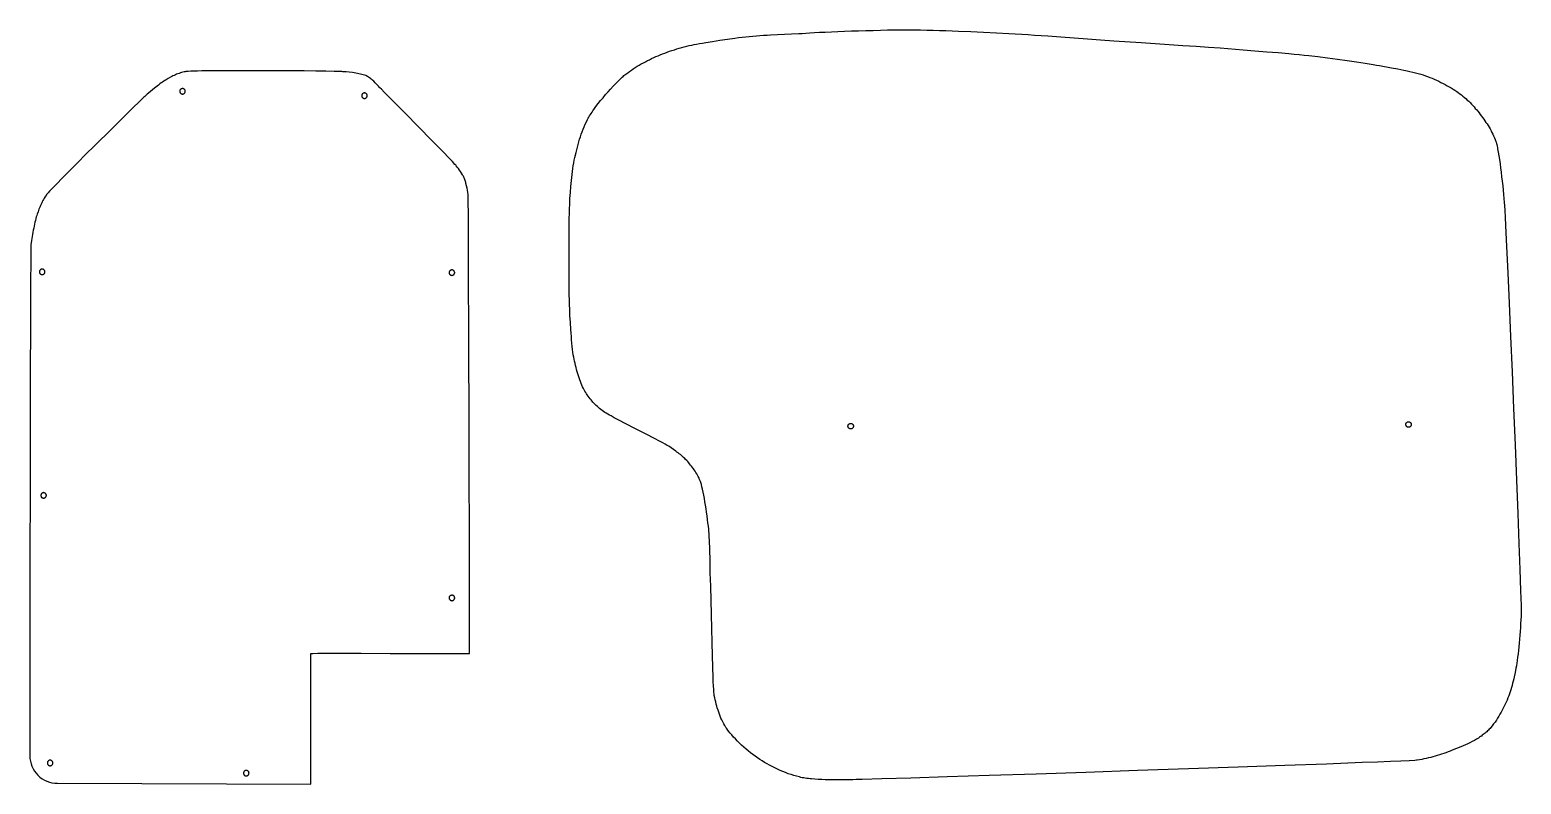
# Model space of a CAD drawing. Extents: x 0 to 9532, y -5852 to 7.
# Drawn here: x 3532 to 4615, y -1655 to -1107 of the extents above; entities that cross this region are included whole.
import ezdxf

# ---------------------------------------------------------------- set-up
doc = ezdxf.new("R2010")
doc.units = 0
doc.layers.add('Default_Layer', color=1, linetype='CONTINUOUS')

msp = doc.modelspace()

# ---------------------------------------------------------------- linework, layer by layer
at = {"layer": 'Default_Layer'}
for points in [[(4130.1, -1651.8), (4127.6, -1651.8), (4125.2, -1651.8), (4120.1, -1651.8), (4115, -1651.8), (4112.4, -1651.8), (4109.9, -1651.8), (4107.4, -1651.7), (4104.9, -1651.6), (4102.5, -1651.4), (4100.1, -1651.2), (4098.9, -1651.1), (4097.8, -1651), (4096.6, -1650.8), (4095.5, -1650.7), (4094.4, -1650.5), (4093.3, -1650.3), (4092.3, -1650.1), (4091.3, -1649.8), (4089.2, -1649.3), (4087.2, -1648.7), (4085.2, -1648.1), (4083.1, -1647.4), (4081.1, -1646.6), (4079.1, -1645.8), (4077.2, -1645), (4075.2, -1644.1), (4073.3, -1643.2), (4071.4, -1642.3), (4069.5, -1641.3), (4067.7, -1640.3), (4065.9, -1639.2), (4064.1, -1638.1), (4062.4, -1637), (4060.7, -1635.9), (4059.1, -1634.8), (4057.4, -1633.5), (4055.8, -1632.3), (4054.1, -1630.9), (4052.5, -1629.5), (4050.8, -1628.1), (4049.2, -1626.7), (4047.7, -1625.2), (4046.2, -1623.7), (4044.8, -1622.2), (4043.4, -1620.8), (4042.1, -1619.3), (4040.9, -1617.9), (4039.8, -1616.5), (4039.3, -1615.8), (4038.8, -1615.1), (4038.3, -1614.4), (4037.9, -1613.8), (4037.1, -1612.5), (4036.3, -1611.2), (4035.6, -1609.8), (4034.9, -1608.4), (4034.2, -1607), (4033.6, -1605.6), (4033.1, -1604.2), (4032.6, -1602.7), (4032.1, -1601.2), (4031.6, -1599.7), (4031.2, -1598.3), (4030.8, -1596.8), (4030.4, -1595.2), (4030, -1593.7), (4029.7, -1592.2), (4029.4, -1590.7), (4029.3, -1590.3), (4029.3, -1589.7), (4029.1, -1588.2), (4029, -1586.2), (4028.8, -1583.7), (4028.7, -1580.8), (4028.6, -1577.6), (4028.3, -1570.1), (4028, -1561.5), (4027.8, -1552.1), (4027.3, -1531.7), (4026.8, -1511.2), (4026.5, -1501.5), (4026.3, -1492.6), (4026.1, -1484.7), (4025.8, -1478.1), (4025.7, -1475.4), (4025.6, -1473.1), (4025.5, -1471.2), (4025.4, -1469.9), (4025.1, -1467.6), (4024.8, -1465.2), (4024.5, -1462.7), (4024.2, -1460.2), (4023.8, -1457.6), (4023.4, -1455), (4023, -1452.4), (4022.6, -1449.9), (4022.2, -1447.5), (4021.8, -1445.1), (4021.3, -1442.9), (4020.9, -1440.8), (4020.4, -1439), (4020, -1437.3), (4019.8, -1436.6), (4019.6, -1435.9), (4019.4, -1435.3), (4019.2, -1434.7), (4018.7, -1433.7), (4018.3, -1432.7), (4017.8, -1431.7), (4017.2, -1430.7), (4016.7, -1429.7), (4016.1, -1428.7), (4015.5, -1427.8), (4014.9, -1426.8), (4014.2, -1425.9), (4013.5, -1425), (4012.9, -1424.1), (4012.2, -1423.3), (4011.5, -1422.4), (4010.8, -1421.6), (4010.1, -1420.8), (4009.4, -1420), (4008.6, -1419.2), (4007.9, -1418.5), (4007.1, -1417.8), (4006.4, -1417.1), (4005.6, -1416.4), (4004.8, -1415.7), (4004, -1415.1), (4003.1, -1414.4), (4002.3, -1413.8), (4001.5, -1413.2), (3999.7, -1411.9), (3998, -1410.8), (3996.3, -1409.6), (3995.2, -1409), (3993.8, -1408.1), (3992, -1407.2), (3990.1, -1406.1), (3985.5, -1403.8), (3980.5, -1401.2), (3970.8, -1396.2), (3966.7, -1394.1), (3965.1, -1393.3), (3963.8, -1392.6), (3961.5, -1391.4), (3959.2, -1390.1), (3956.8, -1388.9), (3954.4, -1387.6), (3953.2, -1387), (3952.1, -1386.4), (3951, -1385.7), (3949.9, -1385.1), (3948.9, -1384.4), (3947.9, -1383.7), (3947, -1383), (3946.1, -1382.3), (3945.3, -1381.6), (3944.5, -1380.8), (3943.7, -1380.1), (3942.9, -1379.3), (3942.1, -1378.5), (3941.3, -1377.7), (3940.6, -1376.8), (3939.9, -1376), (3939.2, -1375.1), (3938.5, -1374.2), (3937.9, -1373.3), (3937.2, -1372.4), (3936.6, -1371.5), (3936, -1370.6), (3935.4, -1369.6), (3934.9, -1368.6), (3934.4, -1367.6), (3933.8, -1366.5), (3933.3, -1365.3), (3932.8, -1364.1), (3932.3, -1362.7), (3931.8, -1361.4), (3931.3, -1359.9), (3930.8, -1358.5), (3930.3, -1357), (3929.9, -1355.5), (3929.4, -1354), (3929, -1352.4), (3928.6, -1350.9), (3928.3, -1349.4), (3927.9, -1347.9), (3927.6, -1346.5), (3927.3, -1345), (3927, -1343.2), (3926.8, -1341.3), (3926.5, -1339.3), (3926.3, -1337.1), (3926, -1334.8), (3925.8, -1332.4), (3925.6, -1329.9), (3925.4, -1327.4), (3925.2, -1324.8), (3924.9, -1319.7), (3924.6, -1314.6), (3924.4, -1309.8), (3924.3, -1307.1), (3924.2, -1303.5), (3924.1, -1299.3), (3924, -1294.5), (3924, -1289.2), (3924, -1283.5), (3923.9, -1271.7), (3923.9, -1259.9), (3924, -1254.3), (3924, -1249.1), (3924.1, -1244.4), (3924.2, -1240.2), (3924.3, -1236.8), (3924.4, -1234.2), (3924.6, -1229.8), (3924.9, -1225.4), (3925.2, -1221), (3925.4, -1218.8), (3925.6, -1216.6), (3925.9, -1214.4), (3926.1, -1212.2), (3926.4, -1210.1), (3926.7, -1207.9), (3927, -1205.9), (3927.4, -1203.8), (3927.7, -1201.9), (3928.2, -1199.9), (3929, -1196.2), (3929.5, -1194.3), (3930, -1192.4), (3930.5, -1190.5), (3931, -1188.6), (3931.6, -1186.7), (3932.2, -1184.9), (3932.8, -1183), (3933.4, -1181.2), (3934.1, -1179.3), (3934.9, -1177.6), (3935.7, -1175.8), (3936.5, -1174), (3937.4, -1172.3), (3937.8, -1171.4), (3938.3, -1170.6), (3938.8, -1169.7), (3939.4, -1168.8), (3940, -1167.9), (3940.6, -1167), (3941.3, -1166), (3942, -1165), (3943.5, -1162.9), (3945.1, -1160.8), (3946.8, -1158.6), (3948.6, -1156.5), (3950.4, -1154.3), (3952.3, -1152.2), (3954.1, -1150.2), (3955.9, -1148.2), (3957.7, -1146.4), (3959.4, -1144.7), (3961, -1143.1), (3962.5, -1141.7), (3963.2, -1141.1), (3963.8, -1140.5), (3965.1, -1139.4), (3966.5, -1138.4), (3967.8, -1137.4), (3969.2, -1136.4), (3970.6, -1135.5), (3972, -1134.6), (3973.5, -1133.7), (3974.9, -1132.8), (3976.4, -1132), (3977.9, -1131.2), (3979.4, -1130.4), (3980.9, -1129.6), (3982.4, -1128.9), (3983.9, -1128.1), (3985.5, -1127.4), (3987, -1126.7), (3988.6, -1126), (3990.2, -1125.4), (3991.8, -1124.7), (3993.5, -1124.1), (3995.2, -1123.5), (3996.9, -1122.8), (3998.6, -1122.3), (4000.4, -1121.7), (4002.2, -1121.1), (4004, -1120.6), (4005.8, -1120.1), (4007.6, -1119.6), (4009.4, -1119.2), (4011.2, -1118.7), (4013, -1118.3), (4014.7, -1117.9), (4016.6, -1117.6), (4018.7, -1117.2), (4020.8, -1116.8), (4023.2, -1116.4), (4028.1, -1115.6), (4033.4, -1114.7), (4038.9, -1114), (4044.3, -1113.2), (4047, -1112.9), (4049.7, -1112.6), (4052.3, -1112.3), (4054.8, -1112), (4057.4, -1111.8), (4060, -1111.6), (4062.5, -1111.4), (4065.1, -1111.2), (4067.7, -1111), (4070.2, -1110.9), (4075.3, -1110.6), (4085.5, -1110.2), (4090.7, -1109.9), (4093.2, -1109.8), (4095.9, -1109.6), (4098.7, -1109.4), (4102.1, -1109.2), (4105.8, -1109), (4109.9, -1108.8), (4119, -1108.4), (4123.9, -1108.2), (4129, -1108), (4134.2, -1107.9), (4139.5, -1107.7), (4144.8, -1107.6), (4150, -1107.4), (4155.2, -1107.3), (4160.3, -1107.3), (4165.3, -1107.2), (4170, -1107.2), (4174.6, -1107.2), (4179.1, -1107.3), (4183.7, -1107.4), (4188.3, -1107.5), (4192.9, -1107.6), (4197.5, -1107.7), (4202.1, -1107.9), (4206.7, -1108.1), (4215.8, -1108.4), (4225, -1108.9), (4234.2, -1109.3), (4243.3, -1109.8), (4247.9, -1110.1), (4252.6, -1110.4), (4257.3, -1110.7), (4262, -1111), (4271.5, -1111.6), (4281, -1112.4), (4300.3, -1113.8), (4309.9, -1114.5), (4319.5, -1115.2), (4339.4, -1116.5), (4359.7, -1117.9), (4369.7, -1118.5), (4379.2, -1119.2), (4388.3, -1119.8), (4396.7, -1120.4), (4413.4, -1121.7), (4422, -1122.4), (4430.5, -1123.1), (4438.8, -1123.8), (4446.7, -1124.5), (4450.5, -1124.8), (4454.2, -1125.2), (4457.7, -1125.6), (4461, -1125.9), (4467.7, -1126.7), (4474.7, -1127.6), (4481.9, -1128.6), (4489, -1129.5), (4495.8, -1130.5), (4502.1, -1131.5), (4507.8, -1132.4), (4510.2, -1132.8), (4512.5, -1133.2), (4521.2, -1134.8), (4525.7, -1135.6), (4528, -1136), (4530.2, -1136.5), (4532.4, -1137), (4534.5, -1137.4), (4536.6, -1137.9), (4538.6, -1138.4), (4540.5, -1138.9), (4542.4, -1139.5), (4544.1, -1140), (4545.8, -1140.6), (4547.4, -1141.1), (4549, -1141.8), (4550.6, -1142.4), (4552.2, -1143.1), (4553.8, -1143.8), (4555.4, -1144.6), (4557, -1145.4), (4558.6, -1146.2), (4560.1, -1147), (4561.6, -1147.8), (4563.1, -1148.6), (4564.5, -1149.4), (4565.9, -1150.3), (4567.2, -1151.1), (4568.5, -1152), (4569.6, -1152.8), (4570.8, -1153.6), (4571.9, -1154.5), (4573, -1155.4), (4574.1, -1156.3), (4575.1, -1157.2), (4576.2, -1158.2), (4577.2, -1159.1), (4578.2, -1160.1), (4579.2, -1161.1), (4580.1, -1162.2), (4581.1, -1163.2), (4582, -1164.3), (4583, -1165.3), (4583.9, -1166.4), (4584.7, -1167.5), (4585.6, -1168.6), (4586.5, -1169.8), (4587.3, -1170.9), (4588.1, -1172), (4588.9, -1173.2), (4589.7, -1174.4), (4590.5, -1175.6), (4591.3, -1176.8), (4592, -1178), (4592.8, -1179.2), (4593.4, -1180.5), (4594.1, -1181.7), (4594.7, -1183), (4595.3, -1184.3), (4595.9, -1185.6), (4596.4, -1186.9), (4596.9, -1188.2), (4597.1, -1188.9), (4597.3, -1189.7), (4597.6, -1190.6), (4597.8, -1191.6), (4598, -1192.6), (4598.2, -1193.7), (4598.7, -1196.1), (4599.1, -1198.7), (4599.5, -1201.5), (4600, -1204.5), (4600.4, -1207.5), (4600.8, -1210.7), (4601.1, -1213.9), (4601.5, -1217.2), (4601.9, -1220.5), (4602.5, -1226.8), (4603, -1232.7), (4603.2, -1234.8), (4603.4, -1238.3), (4603.7, -1243.2), (4604, -1249.2), (4604.7, -1264.5), (4605.6, -1283.6), (4606.5, -1305.6), (4607.6, -1329.9), (4608.7, -1355.6), (4609.8, -1382.1), (4610.9, -1408.5), (4611.9, -1434.2), (4612.9, -1458.4), (4613.7, -1480.3), (4614.4, -1499.2), (4614.9, -1514.3), (4615.1, -1520.3), (4615.2, -1525), (4615.3, -1528.4), (4615.3, -1529.6), (4615.3, -1530.4), (4615.2, -1533), (4615.1, -1535.7), (4614.9, -1538.4), (4614.8, -1541.2), (4614.6, -1544.1), (4614.4, -1546.9), (4614.1, -1549.7), (4613.9, -1552.5), (4613.6, -1555.2), (4613.3, -1557.9), (4613, -1560.4), (4612.7, -1562.8), (4612.4, -1565.1), (4612.1, -1567.2), (4611.8, -1569.1), (4611.5, -1570.7), (4610.9, -1573.9), (4610.2, -1577), (4609.9, -1578.6), (4609.5, -1580.2), (4609.1, -1581.7), (4608.7, -1583.3), (4608.3, -1584.8), (4607.8, -1586.4), (4607.3, -1587.9), (4606.8, -1589.4), (4606.3, -1590.9), (4605.7, -1592.4), (4605.1, -1593.9), (4604.4, -1595.4), (4603.7, -1596.8), (4603, -1598.3), (4602.3, -1599.8), (4601.5, -1601.2), (4600.8, -1602.7), (4599.9, -1604.2), (4599.1, -1605.6), (4598.2, -1607.1), (4597.3, -1608.5), (4596.3, -1609.9), (4595.3, -1611.2), (4594.3, -1612.6), (4593.2, -1613.8), (4592.7, -1614.5), (4592.1, -1615.1), (4591.5, -1615.7), (4590.9, -1616.3), (4590.3, -1616.9), (4589.7, -1617.4), (4589.1, -1618), (4588.5, -1618.5), (4587.8, -1619), (4587.1, -1619.5), (4586.4, -1620.1), (4585.7, -1620.5), (4585, -1621), (4584.3, -1621.5), (4582.8, -1622.4), (4581.3, -1623.3), (4579.7, -1624.1), (4578.1, -1624.9), (4576.5, -1625.7), (4574.9, -1626.4), (4573.2, -1627.1), (4571.6, -1627.8), (4568.4, -1629.2), (4565.3, -1630.4), (4563.7, -1631), (4562.2, -1631.6), (4560.6, -1632.2), (4559.1, -1632.7), (4557.5, -1633.3), (4555.9, -1633.8), (4554.3, -1634.3), (4552.8, -1634.7), (4551.2, -1635.2), (4549.6, -1635.6), (4548, -1636), (4546.3, -1636.4), (4544.7, -1636.7), (4543.1, -1637.1), (4541.5, -1637.3), (4539.9, -1637.6), (4539.2, -1637.7), (4538, -1637.8), (4534, -1638), (4528, -1638.3), (4520.3, -1638.6), (4510.9, -1639), (4499.9, -1639.4), (4474, -1640.4), (4443.6, -1641.5), (4409.8, -1642.7), (4373.8, -1644), (4336.6, -1645.2), (4299.3, -1646.5), (4263.1, -1647.7), (4229.1, -1648.8), (4198.4, -1649.8), (4172, -1650.6), (4151.1, -1651.2), (4136.7, -1651.6), (4132.4, -1651.7), (4130.1, -1651.8)], [(3643.3, -1153.9), (3643.5, -1153.9), (3643.7, -1153.8), (3643.9, -1153.8), (3644, -1153.7), (3644.2, -1153.6), (3644.4, -1153.5), (3644.5, -1153.4), (3644.7, -1153.3), (3644.8, -1153.1), (3644.9, -1153), (3645, -1152.8), (3645.1, -1152.6), (3645.2, -1152.5), (3645.2, -1152.3), (3645.3, -1152.1), (3645.3, -1151.9), (3645.3, -1151.7), (3645.2, -1151.5), (3645.2, -1151.3), (3645.1, -1151.1), (3645, -1150.9), (3644.9, -1150.7), (3644.8, -1150.6), (3644.7, -1150.4), (3644.5, -1150.3), (3644.4, -1150.2), (3644.2, -1150.1), (3644, -1150), (3643.9, -1150), (3643.7, -1149.9), (3643.5, -1149.9), (3643.3, -1149.9), (3643.1, -1149.9), (3642.9, -1149.9), (3642.7, -1150), (3642.5, -1150), (3642.3, -1150.1), (3642.1, -1150.2), (3642, -1150.3), (3641.9, -1150.4), (3641.7, -1150.6), (3641.6, -1150.7), (3641.5, -1150.9), (3641.4, -1151.1), (3641.4, -1151.3), (3641.3, -1151.5), (3641.3, -1151.7), (3641.3, -1151.9), (3641.3, -1152.1), (3641.3, -1152.3), (3641.4, -1152.5), (3641.4, -1152.6), (3641.5, -1152.8), (3641.6, -1153), (3641.7, -1153.1), (3641.9, -1153.3), (3642, -1153.4), (3642.1, -1153.5), (3642.3, -1153.6), (3642.5, -1153.7), (3642.7, -1153.8), (3642.9, -1153.8), (3643.1, -1153.9), (3643.3, -1153.9)], [(3643.3, -1151.9), (3643.3, -1151.9), (3643.3, -1151.9), (3643.3, -1151.9), (3643.3, -1151.9)], [(3775.4, -1157), (3775.6, -1157), (3775.8, -1157), (3775.9, -1156.9), (3776.1, -1156.9), (3776.3, -1156.8), (3776.5, -1156.7), (3776.6, -1156.6), (3776.8, -1156.4), (3776.9, -1156.3), (3777, -1156.1), (3777.1, -1156), (3777.2, -1155.8), (3777.3, -1155.6), (3777.3, -1155.4), (3777.3, -1155.2), (3777.4, -1155), (3777.3, -1154.8), (3777.3, -1154.6), (3777.3, -1154.4), (3777.2, -1154.2), (3777.1, -1154.1), (3777, -1153.9), (3776.9, -1153.8), (3776.8, -1153.6), (3776.6, -1153.5), (3776.5, -1153.4), (3776.3, -1153.3), (3776.1, -1153.2), (3775.9, -1153.1), (3775.8, -1153.1), (3775.6, -1153), (3775.4, -1153), (3775.1, -1153), (3774.9, -1153.1), (3774.8, -1153.1), (3774.6, -1153.2), (3774.4, -1153.3), (3774.2, -1153.4), (3774.1, -1153.5), (3773.9, -1153.6), (3773.8, -1153.8), (3773.7, -1153.9), (3773.6, -1154.1), (3773.5, -1154.2), (3773.4, -1154.4), (3773.4, -1154.6), (3773.4, -1154.8), (3773.4, -1155), (3773.4, -1155.2), (3773.4, -1155.4), (3773.4, -1155.6), (3773.5, -1155.8), (3773.6, -1156), (3773.7, -1156.1), (3773.8, -1156.3), (3773.9, -1156.4), (3774.1, -1156.6), (3774.2, -1156.7), (3774.4, -1156.8), (3774.6, -1156.9), (3774.8, -1156.9), (3774.9, -1157), (3775.1, -1157), (3775.4, -1157)], [(3541.4, -1285), (3541.6, -1285), (3541.8, -1284.9), (3542, -1284.9), (3542.1, -1284.8), (3542.3, -1284.7), (3542.5, -1284.6), (3542.6, -1284.5), (3542.8, -1284.4), (3542.9, -1284.3), (3543, -1284.1), (3543.1, -1283.9), (3543.2, -1283.8), (3543.3, -1283.6), (3543.3, -1283.4), (3543.4, -1283.2), (3543.4, -1283), (3543.4, -1282.8), (3543.3, -1282.6), (3543.3, -1282.4), (3543.2, -1282.2), (3543.1, -1282), (3543, -1281.9), (3542.9, -1281.7), (3542.8, -1281.6), (3542.6, -1281.4), (3542.5, -1281.3), (3542.3, -1281.2), (3542.1, -1281.1), (3542, -1281.1), (3541.8, -1281), (3541.6, -1281), (3541.4, -1281), (3541.2, -1281), (3541, -1281), (3540.8, -1281.1), (3540.6, -1281.1), (3540.4, -1281.2), (3540.2, -1281.3), (3540.1, -1281.4), (3539.9, -1281.6), (3539.8, -1281.7), (3539.7, -1281.9), (3539.6, -1282), (3539.5, -1282.2), (3539.5, -1282.4), (3539.4, -1282.6), (3539.4, -1282.8), (3539.4, -1283), (3539.4, -1283.2), (3539.4, -1283.4), (3539.5, -1283.6), (3539.5, -1283.8), (3539.6, -1283.9), (3539.7, -1284.1), (3539.8, -1284.3), (3539.9, -1284.4), (3540.1, -1284.5), (3540.2, -1284.6), (3540.4, -1284.7), (3540.6, -1284.8), (3540.8, -1284.9), (3541, -1284.9), (3541.2, -1285), (3541.4, -1285)], [(3838.9, -1285.6), (3839.1, -1285.6), (3839.3, -1285.5), (3839.5, -1285.5), (3839.7, -1285.4), (3839.8, -1285.3), (3840, -1285.2), (3840.1, -1285.1), (3840.3, -1285), (3840.4, -1284.8), (3840.5, -1284.7), (3840.6, -1284.5), (3840.7, -1284.4), (3840.8, -1284.2), (3840.8, -1284), (3840.9, -1283.8), (3840.9, -1283.6), (3840.9, -1283.4), (3840.8, -1283.2), (3840.8, -1283), (3840.7, -1282.8), (3840.6, -1282.6), (3840.5, -1282.5), (3840.4, -1282.3), (3840.3, -1282.2), (3840.1, -1282), (3840, -1281.9), (3839.8, -1281.8), (3839.7, -1281.7), (3839.5, -1281.7), (3839.3, -1281.6), (3839.1, -1281.6), (3838.9, -1281.6), (3838.7, -1281.6), (3838.5, -1281.6), (3838.3, -1281.7), (3838.1, -1281.7), (3837.9, -1281.8), (3837.8, -1281.9), (3837.6, -1282), (3837.5, -1282.2), (3837.3, -1282.3), (3837.2, -1282.5), (3837.1, -1282.6), (3837, -1282.8), (3837, -1283), (3836.9, -1283.2), (3836.9, -1283.4), (3836.9, -1283.6), (3836.9, -1283.8), (3836.9, -1284), (3837, -1284.2), (3837, -1284.4), (3837.1, -1284.5), (3837.2, -1284.7), (3837.3, -1284.8), (3837.5, -1285), (3837.6, -1285.1), (3837.8, -1285.2), (3837.9, -1285.3), (3838.1, -1285.4), (3838.3, -1285.5), (3838.5, -1285.5), (3838.7, -1285.6), (3838.9, -1285.6)], [(4128.4, -1393), (4128.6, -1393), (4128.8, -1393.1), (4129, -1393.1), (4129.2, -1393.2), (4129.4, -1393.3), (4129.5, -1393.4), (4129.7, -1393.5), (4129.8, -1393.6), (4130, -1393.7), (4130.1, -1393.9), (4130.2, -1394.1), (4130.3, -1394.2), (4130.3, -1394.4), (4130.4, -1394.6), (4130.4, -1394.8), (4130.4, -1395), (4130.4, -1395.2), (4130.4, -1395.4), (4130.3, -1395.6), (4130.3, -1395.8), (4130.2, -1396), (4130.1, -1396.1), (4130, -1396.3), (4129.8, -1396.4), (4129.7, -1396.6), (4129.5, -1396.7), (4129.4, -1396.8), (4129.2, -1396.9), (4129, -1396.9), (4128.8, -1397), (4128.6, -1397), (4128.4, -1397), (4128.2, -1397), (4128, -1397), (4127.8, -1396.9), (4127.6, -1396.9), (4127.5, -1396.8), (4127.3, -1396.7), (4127.2, -1396.6), (4127, -1396.4), (4126.9, -1396.3), (4126.8, -1396.1), (4126.7, -1396), (4126.6, -1395.8), (4126.5, -1395.6), (4126.5, -1395.4), (4126.4, -1395.2), (4126.4, -1395), (4126.4, -1394.8), (4126.5, -1394.6), (4126.5, -1394.4), (4126.6, -1394.2), (4126.7, -1394.1), (4126.8, -1393.9), (4126.9, -1393.7), (4127, -1393.6), (4127.2, -1393.5), (4127.3, -1393.4), (4127.5, -1393.3), (4127.6, -1393.2), (4127.8, -1393.1), (4128, -1393.1), (4128.2, -1393), (4128.4, -1393)], [(4533.5, -1391.8), (4533.7, -1391.8), (4533.9, -1391.9), (4534.1, -1391.9), (4534.3, -1392), (4534.5, -1392.1), (4534.6, -1392.2), (4534.8, -1392.3), (4534.9, -1392.4), (4535.1, -1392.6), (4535.2, -1392.7), (4535.3, -1392.9), (4535.4, -1393), (4535.4, -1393.2), (4535.5, -1393.4), (4535.5, -1393.6), (4535.5, -1393.8), (4535.5, -1394), (4535.5, -1394.2), (4535.4, -1394.4), (4535.4, -1394.6), (4535.3, -1394.8), (4535.2, -1394.9), (4535.1, -1395.1), (4534.9, -1395.2), (4534.8, -1395.4), (4534.6, -1395.5), (4534.5, -1395.6), (4534.3, -1395.7), (4534.1, -1395.7), (4533.9, -1395.8), (4533.7, -1395.8), (4533.5, -1395.8), (4533.3, -1395.8), (4533.1, -1395.8), (4532.9, -1395.7), (4532.7, -1395.7), (4532.6, -1395.6), (4532.4, -1395.5), (4532.2, -1395.4), (4532.1, -1395.2), (4532, -1395.1), (4531.9, -1394.9), (4531.8, -1394.8), (4531.7, -1394.6), (4531.6, -1394.4), (4531.6, -1394.2), (4531.5, -1394), (4531.5, -1393.8), (4531.5, -1393.6), (4531.6, -1393.4), (4531.6, -1393.2), (4531.7, -1393), (4531.8, -1392.9), (4531.9, -1392.7), (4532, -1392.6), (4532.1, -1392.4), (4532.2, -1392.3), (4532.4, -1392.2), (4532.6, -1392.1), (4532.7, -1392), (4532.9, -1391.9), (4533.1, -1391.9), (4533.3, -1391.8), (4533.5, -1391.8)], [(3542.4, -1447.3), (3542.6, -1447.3), (3542.8, -1447.3), (3543, -1447.2), (3543.1, -1447.2), (3543.3, -1447.1), (3543.5, -1447), (3543.6, -1446.9), (3543.8, -1446.7), (3543.9, -1446.6), (3544, -1446.5), (3544.1, -1446.3), (3544.2, -1446.1), (3544.3, -1445.9), (3544.3, -1445.7), (3544.4, -1445.5), (3544.4, -1445.3), (3544.4, -1445.1), (3544.3, -1444.9), (3544.3, -1444.7), (3544.2, -1444.6), (3544.1, -1444.4), (3544, -1444.2), (3543.9, -1444.1), (3543.8, -1443.9), (3543.6, -1443.8), (3543.5, -1443.7), (3543.3, -1443.6), (3543.1, -1443.5), (3543, -1443.4), (3542.8, -1443.4), (3542.6, -1443.3), (3542.4, -1443.3), (3542.2, -1443.3), (3542, -1443.4), (3541.8, -1443.4), (3541.6, -1443.5), (3541.4, -1443.6), (3541.2, -1443.7), (3541.1, -1443.8), (3541, -1443.9), (3540.8, -1444.1), (3540.7, -1444.2), (3540.6, -1444.4), (3540.5, -1444.6), (3540.5, -1444.7), (3540.4, -1444.9), (3540.4, -1445.1), (3540.4, -1445.3), (3540.4, -1445.5), (3540.4, -1445.7), (3540.5, -1445.9), (3540.5, -1446.1), (3540.6, -1446.3), (3540.7, -1446.5), (3540.8, -1446.6), (3541, -1446.7), (3541.1, -1446.9), (3541.2, -1447), (3541.4, -1447.1), (3541.6, -1447.2), (3541.8, -1447.2), (3542, -1447.3), (3542.2, -1447.3), (3542.4, -1447.3)], [(3838.9, -1521.8), (3839.1, -1521.8), (3839.3, -1521.7), (3839.5, -1521.7), (3839.7, -1521.6), (3839.8, -1521.5), (3840, -1521.4), (3840.1, -1521.3), (3840.3, -1521.2), (3840.4, -1521), (3840.5, -1520.9), (3840.6, -1520.7), (3840.7, -1520.5), (3840.8, -1520.4), (3840.8, -1520.2), (3840.9, -1520), (3840.9, -1519.8), (3840.9, -1519.6), (3840.8, -1519.4), (3840.8, -1519.2), (3840.7, -1519), (3840.6, -1518.8), (3840.5, -1518.6), (3840.4, -1518.5), (3840.3, -1518.3), (3840.1, -1518.2), (3840, -1518.1), (3839.8, -1518), (3839.7, -1517.9), (3839.5, -1517.9), (3839.3, -1517.8), (3839.1, -1517.8), (3838.9, -1517.8), (3838.7, -1517.8), (3838.5, -1517.8), (3838.3, -1517.9), (3838.1, -1517.9), (3837.9, -1518), (3837.8, -1518.1), (3837.6, -1518.2), (3837.5, -1518.3), (3837.3, -1518.5), (3837.2, -1518.6), (3837.1, -1518.8), (3837, -1519), (3837, -1519.2), (3836.9, -1519.4), (3836.9, -1519.6), (3836.9, -1519.8), (3836.9, -1520), (3836.9, -1520.2), (3837, -1520.4), (3837, -1520.5), (3837.1, -1520.7), (3837.2, -1520.9), (3837.3, -1521), (3837.5, -1521.2), (3837.6, -1521.3), (3837.8, -1521.4), (3837.9, -1521.5), (3838.1, -1521.6), (3838.3, -1521.7), (3838.5, -1521.7), (3838.7, -1521.8), (3838.9, -1521.8)], [(3547.1, -1641.6), (3547.3, -1641.6), (3547.5, -1641.6), (3547.7, -1641.5), (3547.9, -1641.5), (3548.1, -1641.4), (3548.2, -1641.3), (3548.4, -1641.2), (3548.5, -1641), (3548.7, -1640.9), (3548.8, -1640.7), (3548.9, -1640.6), (3548.9, -1640.4), (3549, -1640.2), (3549.1, -1640), (3549.1, -1639.8), (3549.1, -1639.6), (3549.1, -1639.4), (3549.1, -1639.2), (3549, -1639), (3548.9, -1638.9), (3548.9, -1638.7), (3548.8, -1638.5), (3548.7, -1638.4), (3548.5, -1638.2), (3548.4, -1638.1), (3548.2, -1638), (3548.1, -1637.9), (3547.9, -1637.8), (3547.7, -1637.7), (3547.5, -1637.7), (3547.3, -1637.6), (3547.1, -1637.6), (3546.9, -1637.6), (3546.7, -1637.7), (3546.5, -1637.7), (3546.3, -1637.8), (3546.2, -1637.9), (3546, -1638), (3545.8, -1638.1), (3545.7, -1638.2), (3545.6, -1638.4), (3545.4, -1638.5), (3545.3, -1638.7), (3545.3, -1638.9), (3545.2, -1639), (3545.1, -1639.2), (3545.1, -1639.4), (3545.1, -1639.6), (3545.1, -1639.8), (3545.1, -1640), (3545.2, -1640.2), (3545.3, -1640.4), (3545.3, -1640.6), (3545.4, -1640.7), (3545.6, -1640.9), (3545.7, -1641), (3545.8, -1641.2), (3546, -1641.3), (3546.2, -1641.4), (3546.3, -1641.5), (3546.5, -1641.5), (3546.7, -1641.6), (3546.9, -1641.6), (3547.1, -1641.6)], [(3689.6, -1649), (3689.8, -1649), (3690, -1649), (3690.1, -1648.9), (3690.3, -1648.9), (3690.5, -1648.8), (3690.7, -1648.7), (3690.8, -1648.6), (3691, -1648.4), (3691.1, -1648.3), (3691.2, -1648.1), (3691.3, -1648), (3691.4, -1647.8), (3691.5, -1647.6), (3691.5, -1647.4), (3691.5, -1647.2), (3691.6, -1647), (3691.5, -1646.8), (3691.5, -1646.6), (3691.5, -1646.4), (3691.4, -1646.2), (3691.3, -1646.1), (3691.2, -1645.9), (3691.1, -1645.8), (3691, -1645.6), (3690.8, -1645.5), (3690.7, -1645.4), (3690.5, -1645.3), (3690.3, -1645.2), (3690.1, -1645.1), (3690, -1645.1), (3689.8, -1645), (3689.6, -1645), (3689.3, -1645), (3689.1, -1645.1), (3689, -1645.1), (3688.8, -1645.2), (3688.6, -1645.3), (3688.4, -1645.4), (3688.3, -1645.5), (3688.1, -1645.6), (3688, -1645.8), (3687.9, -1645.9), (3687.8, -1646.1), (3687.7, -1646.2), (3687.6, -1646.4), (3687.6, -1646.6), (3687.6, -1646.8), (3687.6, -1647), (3687.6, -1647.2), (3687.6, -1647.4), (3687.6, -1647.6), (3687.7, -1647.8), (3687.8, -1648), (3687.9, -1648.1), (3688, -1648.3), (3688.1, -1648.4), (3688.3, -1648.6), (3688.4, -1648.7), (3688.6, -1648.8), (3688.8, -1648.9), (3689, -1648.9), (3689.1, -1649), (3689.3, -1649), (3689.6, -1649)]]:
    msp.add_lwpolyline(points, close=True, dxfattribs=at)
msp.add_lwpolyline([(3736.5, -1655), (3736.5, -1560.1), (3736.8, -1560.1), (3737.8, -1560.1), (3741.5, -1560), (3754.5, -1560), (3772.9, -1560), (3794.1, -1560.1), (3833.7, -1560.1), (3846.7, -1560.2), (3851.7, -1560.2), (3851.6, -1508.2), (3851.3, -1394.4), (3851.1, -1333.5), (3851, -1280.2), (3850.9, -1258.7), (3850.8, -1242.1), (3850.7, -1231.2), (3850.7, -1228.1), (3850.6, -1226.9), (3850.4, -1225.3), (3850.2, -1223.7), (3849.9, -1222.1), (3849.5, -1220.5), (3849.1, -1218.9), (3848.9, -1218.2), (3848.7, -1217.4), (3848.5, -1216.7), (3848.2, -1216), (3848, -1215.4), (3847.7, -1214.8), (3847.5, -1214.2), (3847.2, -1213.6), (3846.9, -1213), (3846.6, -1212.4), (3845.9, -1211.3), (3845.2, -1210.2), (3844.4, -1209.1), (3843.7, -1208), (3842.8, -1207), (3842, -1206), (3841.7, -1205.6), (3841.1, -1204.9), (3839.2, -1202.9), (3836.4, -1200), (3832.9, -1196.4), (3824.4, -1187.6), (3814.7, -1177.7), (3804.9, -1167.8), (3796.3, -1159), (3789.8, -1152.5), (3787.7, -1150.4), (3786.6, -1149.3), (3786, -1148.8), (3785.5, -1148.2), (3784.3, -1147), (3783.2, -1145.8), (3782.1, -1144.6), (3781.5, -1144.1), (3780.9, -1143.5), (3780.3, -1143), (3779.7, -1142.5), (3779.1, -1142), (3778.4, -1141.6), (3777.7, -1141.2), (3777, -1140.8), (3776.3, -1140.4), (3775.4, -1140.1), (3774.5, -1139.8), (3773.5, -1139.6), (3772.5, -1139.3), (3771.4, -1139.1), (3770.3, -1138.9), (3769.1, -1138.7), (3767.9, -1138.5), (3766.7, -1138.3), (3764.3, -1138), (3762, -1137.8), (3759.7, -1137.6), (3758.9, -1137.5), (3757.5, -1137.5), (3753.3, -1137.4), (3747.4, -1137.3), (3740.1, -1137.2), (3731.6, -1137.1), (3722.3, -1137.1), (3712.4, -1137), (3702.2, -1137), (3692, -1137), (3682.2, -1137), (3672.9, -1137), (3664.5, -1137.1), (3657.2, -1137.1), (3654.1, -1137.2), (3651.4, -1137.2), (3649.2, -1137.3), (3647.4, -1137.4), (3646.1, -1137.5), (3645.6, -1137.5), (3645.3, -1137.6), (3644.4, -1137.8), (3643.5, -1138), (3642.6, -1138.3), (3641.7, -1138.5), (3640.8, -1138.9), (3639.9, -1139.2), (3639, -1139.5), (3638.1, -1139.9), (3637.2, -1140.3), (3636.3, -1140.7), (3635.5, -1141.2), (3634.6, -1141.6), (3632.9, -1142.5), (3631.3, -1143.5), (3630.5, -1144), (3629.6, -1144.5), (3628.7, -1145.2), (3627.7, -1145.8), (3626.8, -1146.5), (3625.8, -1147.3), (3623.8, -1148.9), (3621.7, -1150.5), (3619.7, -1152.2), (3617.7, -1153.9), (3615.9, -1155.6), (3615.2, -1156.2), (3614.3, -1157.1), (3611.5, -1159.7), (3607.7, -1163.4), (3603, -1168), (3591.9, -1179), (3579.4, -1191.4), (3573.1, -1197.6), (3567, -1203.7), (3561.3, -1209.5), (3556.1, -1214.7), (3551.7, -1219.3), (3548.1, -1223), (3546.7, -1224.4), (3545.6, -1225.6), (3544.8, -1226.5), (3544.6, -1226.8), (3544.4, -1227.1), (3543.8, -1227.9), (3543.3, -1228.7), (3542.8, -1229.5), (3542.3, -1230.4), (3541.8, -1231.2), (3541.4, -1232.1), (3541, -1232.9), (3540.6, -1233.8), (3540.2, -1234.7), (3539.8, -1235.6), (3539, -1237.4), (3538.4, -1239.3), (3537.7, -1241.1), (3537.4, -1242.1), (3537.1, -1243.1), (3536.8, -1244.3), (3536.4, -1245.6), (3536.1, -1246.9), (3535.8, -1248.3), (3535.5, -1249.7), (3535.2, -1251.2), (3534.9, -1252.7), (3534.6, -1254.2), (3534.3, -1255.8), (3534, -1257.3), (3533.8, -1258.8), (3533.6, -1260.3), (3533.4, -1261.8), (3533.2, -1263.2), (3533.2, -1263.8), (3533.2, -1264.6), (3533.1, -1267.3), (3533, -1271.2), (3533, -1276.3), (3532.9, -1289.7), (3532.8, -1307), (3532.8, -1327.7), (3532.7, -1351.3), (3532.6, -1405.2), (3532.5, -1525.2), (3532.5, -1583.2), (3532.4, -1634.4, 0.41488), (3552.4, -1654.4), (3736.5, -1655)], format="xyb", close=True, dxfattribs=at)

doc.saveas('drawing.dxf')
